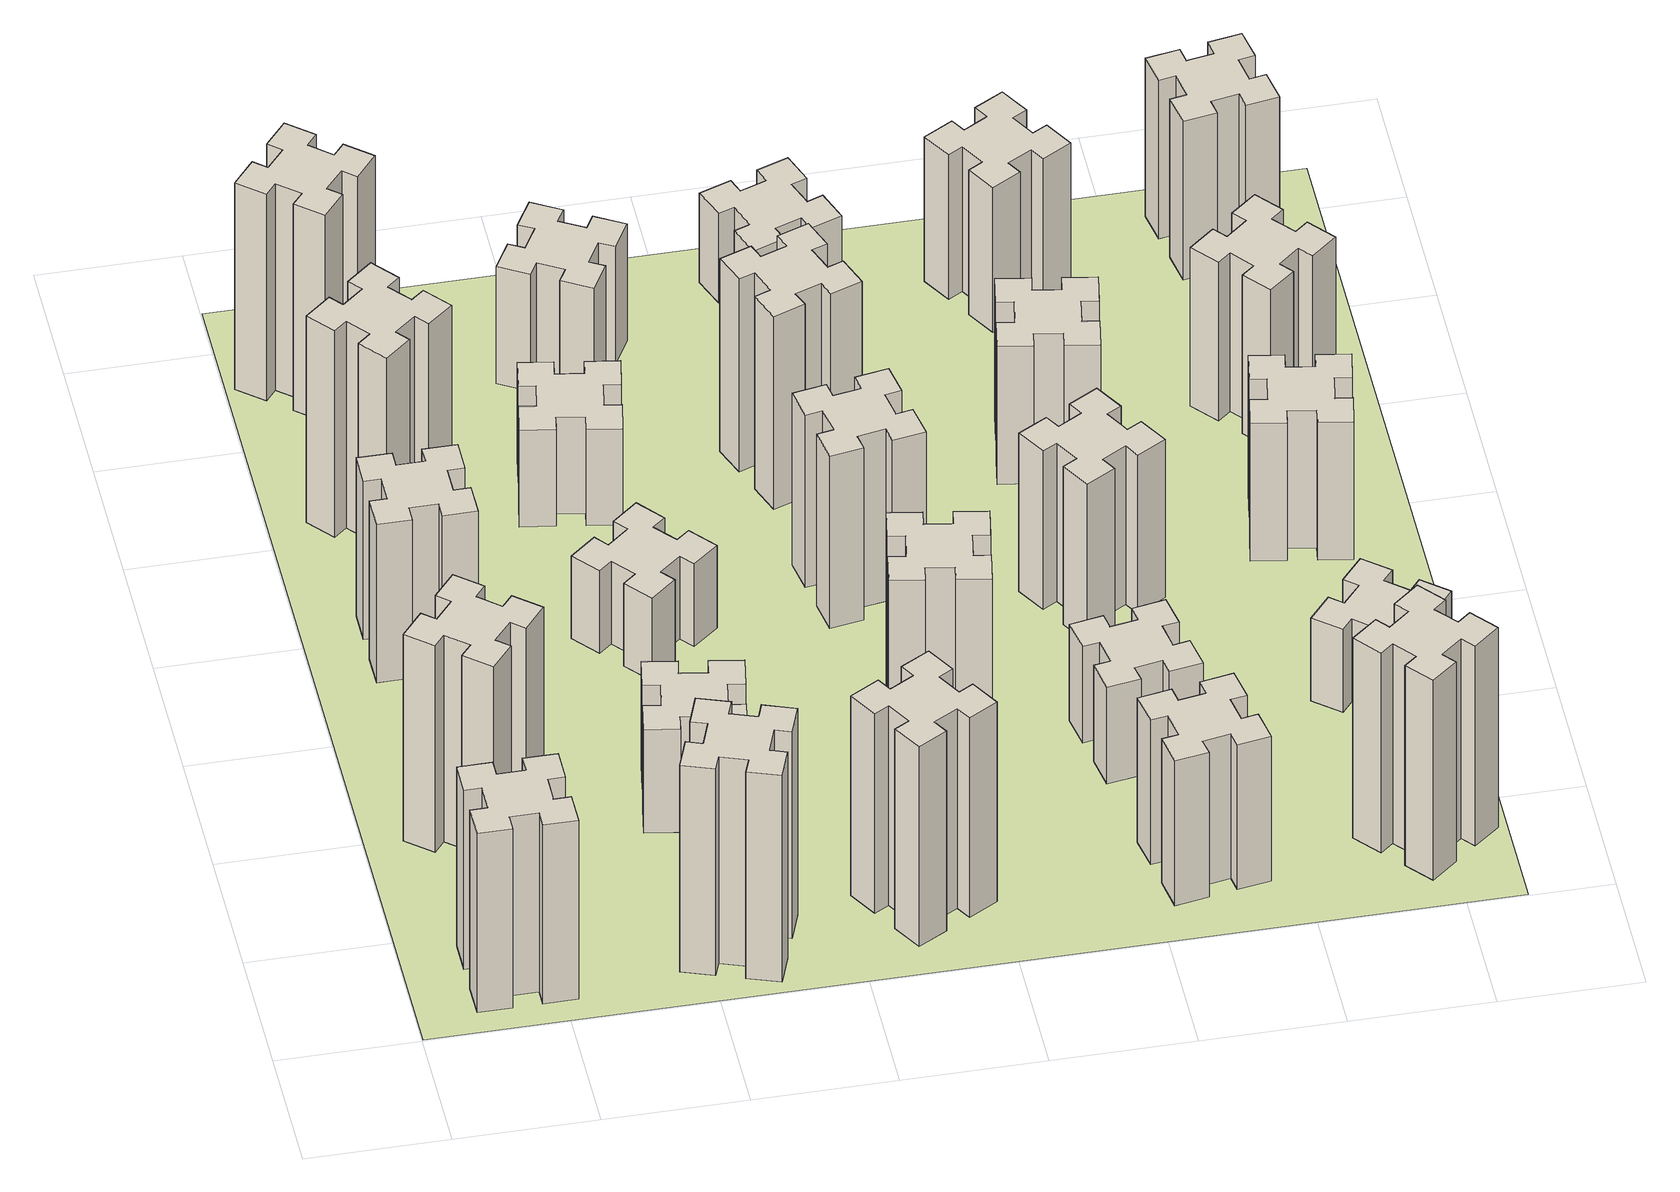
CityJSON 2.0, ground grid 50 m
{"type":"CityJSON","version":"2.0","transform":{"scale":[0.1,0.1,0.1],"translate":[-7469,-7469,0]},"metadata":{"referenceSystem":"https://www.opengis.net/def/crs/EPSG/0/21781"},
"CityObjects":{
"building1":{"type":"Building","attributes":{"class":"1000","function":"1000","usage":"1000","yearOfConstruction":2016,"roofType":"1000","measuredHeight":78,"storeysAboveGround":30,"storeysBelowGround":0},"geometry":[{"type":"Solid","lod":"1","boundaries":[[[[0,1,2,3,4,5,6,7,8,9,10,11,12,13,14,15,16,17,18,19]],[[17,16,20,21]],[[16,15,22,20]],[[15,14,23,22]],[[14,13,24,23]],[[13,12,25,24]],[[12,11,26,25]],[[11,10,27,26]],[[10,9,28,27]],[[9,8,29,28]],[[8,7,30,29]],[[7,6,31,30]],[[6,5,32,31]],[[5,4,33,32]],[[4,3,34,33]],[[3,2,35,34]],[[2,1,36,35]],[[1,0,37,36]],[[0,19,38,37]],[[19,18,39,38]],[[18,17,21,39]],[[24,25,26,27,28,29,30,31,32,33,34,35,36,37,38,39,21,20,22,23]]]]}]},
"building2":{"type":"Building","attributes":{"class":"1000","function":"1000","usage":"1000","yearOfConstruction":2016,"roofType":"1000","measuredHeight":90,"storeysAboveGround":30,"storeysBelowGround":0},"geometry":[{"type":"Solid","lod":"1","boundaries":[[[[40,41,42,43,44,45,46,47,48,49,50,51,52,53,54,55,56,57,58,59]],[[57,56,60,61]],[[56,55,62,60]],[[55,54,63,62]],[[54,53,64,63]],[[53,52,65,64]],[[52,51,66,65]],[[51,50,67,66]],[[50,49,68,67]],[[49,48,69,68]],[[48,47,70,69]],[[47,46,71,70]],[[46,45,72,71]],[[45,44,73,72]],[[44,43,74,73]],[[43,42,75,74]],[[42,41,76,75]],[[41,40,77,76]],[[40,59,78,77]],[[59,58,79,78]],[[58,57,61,79]],[[64,65,66,67,68,69,70,71,72,73,74,75,76,77,78,79,61,60,62,63]]]]}]},
"building3":{"type":"Building","attributes":{"class":"1000","function":"1000","usage":"1000","yearOfConstruction":2016,"roofType":"1000","measuredHeight":69,"storeysAboveGround":30,"storeysBelowGround":0},"geometry":[{"type":"Solid","lod":"1","boundaries":[[[[80,81,82,83,84,85,86,87,88,89,90,91,92,93,94,95,96,97,98,99]],[[97,96,100,101]],[[96,95,102,100]],[[95,94,103,102]],[[94,93,104,103]],[[93,92,105,104]],[[92,91,106,105]],[[91,90,107,106]],[[90,89,108,107]],[[89,88,109,108]],[[88,87,110,109]],[[87,86,111,110]],[[86,85,112,111]],[[85,84,113,112]],[[84,83,114,113]],[[83,82,115,114]],[[82,81,116,115]],[[81,80,117,116]],[[80,99,118,117]],[[99,98,119,118]],[[98,97,101,119]],[[104,105,106,107,108,109,110,111,112,113,114,115,116,117,118,119,101,100,102,103]]]]}]},
"building4":{"type":"Building","attributes":{"class":"1000","function":"1000","usage":"1000","yearOfConstruction":2016,"roofType":"1000","measuredHeight":90,"storeysAboveGround":30,"storeysBelowGround":0},"geometry":[{"type":"Solid","lod":"1","boundaries":[[[[120,121,122,123,124,125,126,127,128,129,130,131,132,133,134,135,136,137,138,139]],[[137,136,140,141]],[[136,135,142,140]],[[135,134,143,142]],[[134,133,144,143]],[[133,132,145,144]],[[132,131,146,145]],[[131,130,147,146]],[[130,129,148,147]],[[129,128,149,148]],[[128,127,150,149]],[[127,126,151,150]],[[126,125,152,151]],[[125,124,153,152]],[[124,123,154,153]],[[123,122,155,154]],[[122,121,156,155]],[[121,120,157,156]],[[120,139,158,157]],[[139,138,159,158]],[[138,137,141,159]],[[144,145,146,147,148,149,150,151,152,153,154,155,156,157,158,159,141,140,142,143]]]]}]},
"building5":{"type":"Building","attributes":{"class":"1000","function":"1000","usage":"1000","yearOfConstruction":2016,"roofType":"1000","measuredHeight":90,"storeysAboveGround":30,"storeysBelowGround":0},"geometry":[{"type":"Solid","lod":"1","boundaries":[[[[160,161,162,163,164,165,166,167,168,169,170,171,172,173,174,175,176,177,178,179]],[[177,176,180,181]],[[176,175,182,180]],[[175,174,183,182]],[[174,173,184,183]],[[173,172,185,184]],[[172,171,186,185]],[[171,170,187,186]],[[170,169,188,187]],[[169,168,189,188]],[[168,167,190,189]],[[167,166,191,190]],[[166,165,192,191]],[[165,164,193,192]],[[164,163,194,193]],[[163,162,195,194]],[[162,161,196,195]],[[161,160,197,196]],[[160,179,198,197]],[[179,178,199,198]],[[178,177,181,199]],[[184,185,186,187,188,189,190,191,192,193,194,195,196,197,198,199,181,180,182,183]]]]}]},
"building6":{"type":"Building","attributes":{"class":"1000","function":"1000","usage":"1000","yearOfConstruction":2016,"roofType":"1000","measuredHeight":90,"storeysAboveGround":30,"storeysBelowGround":0},"geometry":[{"type":"Solid","lod":"1","boundaries":[[[[200,201,202,203,204,205,206,207,208,209,210,211,212,213,214,215,216,217,218,219]],[[217,216,220,221]],[[216,215,222,220]],[[215,214,223,222]],[[214,213,224,223]],[[213,212,225,224]],[[212,211,226,225]],[[211,210,227,226]],[[210,209,228,227]],[[209,208,229,228]],[[208,207,230,229]],[[207,206,231,230]],[[206,205,232,231]],[[205,204,233,232]],[[204,203,234,233]],[[203,202,235,234]],[[202,201,236,235]],[[201,200,237,236]],[[200,219,238,237]],[[219,218,239,238]],[[218,217,221,239]],[[224,225,226,227,228,229,230,231,232,233,234,235,236,237,238,239,221,220,222,223]]]]}]},
"building7":{"type":"Building","attributes":{"class":"1000","function":"1000","usage":"1000","yearOfConstruction":2016,"roofType":"1000","measuredHeight":45,"storeysAboveGround":30,"storeysBelowGround":0},"geometry":[{"type":"Solid","lod":"1","boundaries":[[[[240,241,242,243,244,245,246,247,248,249,250,251,252,253,254,255,256,257,258,259]],[[257,256,260,261]],[[256,255,262,260]],[[255,254,263,262]],[[254,253,264,263]],[[253,252,265,264]],[[252,251,266,265]],[[251,250,267,266]],[[250,249,268,267]],[[249,248,269,268]],[[248,247,270,269]],[[247,246,271,270]],[[246,245,272,271]],[[245,244,273,272]],[[244,243,274,273]],[[243,242,275,274]],[[242,241,276,275]],[[241,240,277,276]],[[240,259,278,277]],[[259,258,279,278]],[[258,257,261,279]],[[264,265,266,267,268,269,270,271,272,273,274,275,276,277,278,279,261,260,262,263]]]]}]},
"building8":{"type":"Building","attributes":{"class":"1000","function":"1000","usage":"1000","yearOfConstruction":2016,"roofType":"1000","measuredHeight":36,"storeysAboveGround":30,"storeysBelowGround":0},"geometry":[{"type":"Solid","lod":"1","boundaries":[[[[280,281,282,283,284,285,286,287,288,289,290,291,292,293,294,295,296,297,298,299]],[[297,296,300,301]],[[296,295,302,300]],[[295,294,303,302]],[[294,293,304,303]],[[293,292,305,304]],[[292,291,306,305]],[[291,290,307,306]],[[290,289,308,307]],[[289,288,309,308]],[[288,287,310,309]],[[287,286,311,310]],[[286,285,312,311]],[[285,284,313,312]],[[284,283,314,313]],[[283,282,315,314]],[[282,281,316,315]],[[281,280,317,316]],[[280,299,318,317]],[[299,298,319,318]],[[298,297,301,319]],[[304,305,306,307,308,309,310,311,312,313,314,315,316,317,318,319,301,300,302,303]]]]}]},
"building9":{"type":"Building","attributes":{"class":"1000","function":"1000","usage":"1000","yearOfConstruction":2016,"roofType":"1000","measuredHeight":42,"storeysAboveGround":30,"storeysBelowGround":0},"geometry":[{"type":"Solid","lod":"1","boundaries":[[[[320,321,322,323,324,325,326,327,328,329,330,331,332,333,334,335,336,337,338,339]],[[337,336,340,341]],[[336,335,342,340]],[[335,334,343,342]],[[334,333,344,343]],[[333,332,345,344]],[[332,331,346,345]],[[331,330,347,346]],[[330,329,348,347]],[[329,328,349,348]],[[328,327,350,349]],[[327,326,351,350]],[[326,325,352,351]],[[325,324,353,352]],[[324,323,354,353]],[[323,322,355,354]],[[322,321,356,355]],[[321,320,357,356]],[[320,339,358,357]],[[339,338,359,358]],[[338,337,341,359]],[[344,345,346,347,348,349,350,351,352,353,354,355,356,357,358,359,341,340,342,343]]]]}]},
"building10":{"type":"Building","attributes":{"class":"1000","function":"1000","usage":"1000","yearOfConstruction":2016,"roofType":"1000","measuredHeight":87,"storeysAboveGround":30,"storeysBelowGround":0},"geometry":[{"type":"Solid","lod":"1","boundaries":[[[[360,361,362,363,364,365,366,367,368,369,370,371,372,373,374,375,376,377,378,379]],[[377,376,380,381]],[[376,375,382,380]],[[375,374,383,382]],[[374,373,384,383]],[[373,372,385,384]],[[372,371,386,385]],[[371,370,387,386]],[[370,369,388,387]],[[369,368,389,388]],[[368,367,390,389]],[[367,366,391,390]],[[366,365,392,391]],[[365,364,393,392]],[[364,363,394,393]],[[363,362,395,394]],[[362,361,396,395]],[[361,360,397,396]],[[360,379,398,397]],[[379,378,399,398]],[[378,377,381,399]],[[384,385,386,387,388,389,390,391,392,393,394,395,396,397,398,399,381,380,382,383]]]]}]},
"building11":{"type":"Building","attributes":{"class":"1000","function":"1000","usage":"1000","yearOfConstruction":2016,"roofType":"1000","measuredHeight":51,"storeysAboveGround":30,"storeysBelowGround":0},"geometry":[{"type":"Solid","lod":"1","boundaries":[[[[400,401,402,403,404,405,406,407,408,409,410,411,412,413,414,415,416,417,418,419]],[[417,416,420,421]],[[416,415,422,420]],[[415,414,423,422]],[[414,413,424,423]],[[413,412,425,424]],[[412,411,426,425]],[[411,410,427,426]],[[410,409,428,427]],[[409,408,429,428]],[[408,407,430,429]],[[407,406,431,430]],[[406,405,432,431]],[[405,404,433,432]],[[404,403,434,433]],[[403,402,435,434]],[[402,401,436,435]],[[401,400,437,436]],[[400,419,438,437]],[[419,418,439,438]],[[418,417,421,439]],[[424,425,426,427,428,429,430,431,432,433,434,435,436,437,438,439,421,420,422,423]]]]}]},
"building12":{"type":"Building","attributes":{"class":"1000","function":"1000","usage":"1000","yearOfConstruction":2016,"roofType":"1000","measuredHeight":87,"storeysAboveGround":30,"storeysBelowGround":0},"geometry":[{"type":"Solid","lod":"1","boundaries":[[[[440,441,442,443,444,445,446,447,448,449,450,451,452,453,454,455,456,457,458,459]],[[457,456,460,461]],[[456,455,462,460]],[[455,454,463,462]],[[454,453,464,463]],[[453,452,465,464]],[[452,451,466,465]],[[451,450,467,466]],[[450,449,468,467]],[[449,448,469,468]],[[448,447,470,469]],[[447,446,471,470]],[[446,445,472,471]],[[445,444,473,472]],[[444,443,474,473]],[[443,442,475,474]],[[442,441,476,475]],[[441,440,477,476]],[[440,459,478,477]],[[459,458,479,478]],[[458,457,461,479]],[[464,465,466,467,468,469,470,471,472,473,474,475,476,477,478,479,461,460,462,463]]]]}]},
"building13":{"type":"Building","attributes":{"class":"1000","function":"1000","usage":"1000","yearOfConstruction":2016,"roofType":"1000","measuredHeight":75,"storeysAboveGround":30,"storeysBelowGround":0},"geometry":[{"type":"Solid","lod":"1","boundaries":[[[[480,481,482,483,484,485,486,487,488,489,490,491,492,493,494,495,496,497,498,499]],[[497,496,500,501]],[[496,495,502,500]],[[495,494,503,502]],[[494,493,504,503]],[[493,492,505,504]],[[492,491,506,505]],[[491,490,507,506]],[[490,489,508,507]],[[489,488,509,508]],[[488,487,510,509]],[[487,486,511,510]],[[486,485,512,511]],[[485,484,513,512]],[[484,483,514,513]],[[483,482,515,514]],[[482,481,516,515]],[[481,480,517,516]],[[480,499,518,517]],[[499,498,519,518]],[[498,497,501,519]],[[504,505,506,507,508,509,510,511,512,513,514,515,516,517,518,519,501,500,502,503]]]]}]},
"building14":{"type":"Building","attributes":{"class":"1000","function":"1000","usage":"1000","yearOfConstruction":2016,"roofType":"1000","measuredHeight":84,"storeysAboveGround":30,"storeysBelowGround":0},"geometry":[{"type":"Solid","lod":"1","boundaries":[[[[520,521,522,523,524,525,526,527,528,529,530,531,532,533,534,535,536,537,538,539]],[[537,536,540,541]],[[536,535,542,540]],[[535,534,543,542]],[[534,533,544,543]],[[533,532,545,544]],[[532,531,546,545]],[[531,530,547,546]],[[530,529,548,547]],[[529,528,549,548]],[[528,527,550,549]],[[527,526,551,550]],[[526,525,552,551]],[[525,524,553,552]],[[524,523,554,553]],[[523,522,555,554]],[[522,521,556,555]],[[521,520,557,556]],[[520,539,558,557]],[[539,538,559,558]],[[538,537,541,559]],[[544,545,546,547,548,549,550,551,552,553,554,555,556,557,558,559,541,540,542,543]]]]}]},
"building15":{"type":"Building","attributes":{"class":"1000","function":"1000","usage":"1000","yearOfConstruction":2016,"roofType":"1000","measuredHeight":63,"storeysAboveGround":30,"storeysBelowGround":0},"geometry":[{"type":"Solid","lod":"1","boundaries":[[[[560,561,562,563,564,565,566,567,568,569,570,571,572,573,574,575,576,577,578,579]],[[577,576,580,581]],[[576,575,582,580]],[[575,574,583,582]],[[574,573,584,583]],[[573,572,585,584]],[[572,571,586,585]],[[571,570,587,586]],[[570,569,588,587]],[[569,568,589,588]],[[568,567,590,589]],[[567,566,591,590]],[[566,565,592,591]],[[565,564,593,592]],[[564,563,594,593]],[[563,562,595,594]],[[562,561,596,595]],[[561,560,597,596]],[[560,579,598,597]],[[579,578,599,598]],[[578,577,581,599]],[[584,585,586,587,588,589,590,591,592,593,594,595,596,597,598,599,581,580,582,583]]]]}]},
"building16":{"type":"Building","attributes":{"class":"1000","function":"1000","usage":"1000","yearOfConstruction":2016,"roofType":"1000","measuredHeight":39,"storeysAboveGround":30,"storeysBelowGround":0},"geometry":[{"type":"Solid","lod":"1","boundaries":[[[[600,601,602,603,604,605,606,607,608,609,610,611,612,613,614,615,616,617,618,619]],[[617,616,620,621]],[[616,615,622,620]],[[615,614,623,622]],[[614,613,624,623]],[[613,612,625,624]],[[612,611,626,625]],[[611,610,627,626]],[[610,609,628,627]],[[609,608,629,628]],[[608,607,630,629]],[[607,606,631,630]],[[606,605,632,631]],[[605,604,633,632]],[[604,603,634,633]],[[603,602,635,634]],[[602,601,636,635]],[[601,600,637,636]],[[600,619,638,637]],[[619,618,639,638]],[[618,617,621,639]],[[624,625,626,627,628,629,630,631,632,633,634,635,636,637,638,639,621,620,622,623]]]]}]},
"building17":{"type":"Building","attributes":{"class":"1000","function":"1000","usage":"1000","yearOfConstruction":2016,"roofType":"1000","measuredHeight":42,"storeysAboveGround":30,"storeysBelowGround":0},"geometry":[{"type":"Solid","lod":"1","boundaries":[[[[640,641,642,643,644,645,646,647,648,649,650,651,652,653,654,655,656,657,658,659]],[[657,656,660,661]],[[656,655,662,660]],[[655,654,663,662]],[[654,653,664,663]],[[653,652,665,664]],[[652,651,666,665]],[[651,650,667,666]],[[650,649,668,667]],[[649,648,669,668]],[[648,647,670,669]],[[647,646,671,670]],[[646,645,672,671]],[[645,644,673,672]],[[644,643,674,673]],[[643,642,675,674]],[[642,641,676,675]],[[641,640,677,676]],[[640,659,678,677]],[[659,658,679,678]],[[658,657,661,679]],[[664,665,666,667,668,669,670,671,672,673,674,675,676,677,678,679,661,660,662,663]]]]}]},
"building18":{"type":"Building","attributes":{"class":"1000","function":"1000","usage":"1000","yearOfConstruction":2016,"roofType":"1000","measuredHeight":69,"storeysAboveGround":30,"storeysBelowGround":0},"geometry":[{"type":"Solid","lod":"1","boundaries":[[[[680,681,682,683,684,685,686,687,688,689,690,691,692,693,694,695,696,697,698,699]],[[697,696,700,701]],[[696,695,702,700]],[[695,694,703,702]],[[694,693,704,703]],[[693,692,705,704]],[[692,691,706,705]],[[691,690,707,706]],[[690,689,708,707]],[[689,688,709,708]],[[688,687,710,709]],[[687,686,711,710]],[[686,685,712,711]],[[685,684,713,712]],[[684,683,714,713]],[[683,682,715,714]],[[682,681,716,715]],[[681,680,717,716]],[[680,699,718,717]],[[699,698,719,718]],[[698,697,701,719]],[[704,705,706,707,708,709,710,711,712,713,714,715,716,717,718,719,701,700,702,703]]]]}]},
"building19":{"type":"Building","attributes":{"class":"1000","function":"1000","usage":"1000","yearOfConstruction":2016,"roofType":"1000","measuredHeight":60,"storeysAboveGround":30,"storeysBelowGround":0},"geometry":[{"type":"Solid","lod":"1","boundaries":[[[[720,721,722,723,724,725,726,727,728,729,730,731,732,733,734,735,736,737,738,739]],[[737,736,740,741]],[[736,735,742,740]],[[735,734,743,742]],[[734,733,744,743]],[[733,732,745,744]],[[732,731,746,745]],[[731,730,747,746]],[[730,729,748,747]],[[729,728,749,748]],[[728,727,750,749]],[[727,726,751,750]],[[726,725,752,751]],[[725,724,753,752]],[[724,723,754,753]],[[723,722,755,754]],[[722,721,756,755]],[[721,720,757,756]],[[720,739,758,757]],[[739,738,759,758]],[[738,737,741,759]],[[744,745,746,747,748,749,750,751,752,753,754,755,756,757,758,759,741,740,742,743]]]]}]},
"building20":{"type":"Building","attributes":{"class":"1000","function":"1000","usage":"1000","yearOfConstruction":2016,"roofType":"1000","measuredHeight":87,"storeysAboveGround":30,"storeysBelowGround":0},"geometry":[{"type":"Solid","lod":"1","boundaries":[[[[760,761,762,763,764,765,766,767,768,769,770,771,772,773,774,775,776,777,778,779]],[[777,776,780,781]],[[776,775,782,780]],[[775,774,783,782]],[[774,773,784,783]],[[773,772,785,784]],[[772,771,786,785]],[[771,770,787,786]],[[770,769,788,787]],[[769,768,789,788]],[[768,767,790,789]],[[767,766,791,790]],[[766,765,792,791]],[[765,764,793,792]],[[764,763,794,793]],[[763,762,795,794]],[[762,761,796,795]],[[761,760,797,796]],[[760,779,798,797]],[[779,778,799,798]],[[778,777,781,799]],[[784,785,786,787,788,789,790,791,792,793,794,795,796,797,798,799,781,780,782,783]]]]}]},
"building21":{"type":"Building","attributes":{"class":"1000","function":"1000","usage":"1000","yearOfConstruction":2016,"roofType":"1000","measuredHeight":63,"storeysAboveGround":30,"storeysBelowGround":0},"geometry":[{"type":"Solid","lod":"1","boundaries":[[[[800,801,802,803,804,805,806,807,808,809,810,811,812,813,814,815,816,817,818,819]],[[817,816,820,821]],[[816,815,822,820]],[[815,814,823,822]],[[814,813,824,823]],[[813,812,825,824]],[[812,811,826,825]],[[811,810,827,826]],[[810,809,828,827]],[[809,808,829,828]],[[808,807,830,829]],[[807,806,831,830]],[[806,805,832,831]],[[805,804,833,832]],[[804,803,834,833]],[[803,802,835,834]],[[802,801,836,835]],[[801,800,837,836]],[[800,819,838,837]],[[819,818,839,838]],[[818,817,821,839]],[[824,825,826,827,828,829,830,831,832,833,834,835,836,837,838,839,821,820,822,823]]]]}]},
"building22":{"type":"Building","attributes":{"class":"1000","function":"1000","usage":"1000","yearOfConstruction":2016,"roofType":"1000","measuredHeight":36,"storeysAboveGround":30,"storeysBelowGround":0},"geometry":[{"type":"Solid","lod":"1","boundaries":[[[[840,841,842,843,844,845,846,847,848,849,850,851,852,853,854,855,856,857,858,859]],[[857,856,860,861]],[[856,855,862,860]],[[855,854,863,862]],[[854,853,864,863]],[[853,852,865,864]],[[852,851,866,865]],[[851,850,867,866]],[[850,849,868,867]],[[849,848,869,868]],[[848,847,870,869]],[[847,846,871,870]],[[846,845,872,871]],[[845,844,873,872]],[[844,843,874,873]],[[843,842,875,874]],[[842,841,876,875]],[[841,840,877,876]],[[840,859,878,877]],[[859,858,879,878]],[[858,857,861,879]],[[864,865,866,867,868,869,870,871,872,873,874,875,876,877,878,879,861,860,862,863]]]]}]},
"building23":{"type":"Building","attributes":{"class":"1000","function":"1000","usage":"1000","yearOfConstruction":2016,"roofType":"1000","measuredHeight":60,"storeysAboveGround":30,"storeysBelowGround":0},"geometry":[{"type":"Solid","lod":"1","boundaries":[[[[880,881,882,883,884,885,886,887,888,889,890,891,892,893,894,895,896,897,898,899]],[[897,896,900,901]],[[896,895,902,900]],[[895,894,903,902]],[[894,893,904,903]],[[893,892,905,904]],[[892,891,906,905]],[[891,890,907,906]],[[890,889,908,907]],[[889,888,909,908]],[[888,887,910,909]],[[887,886,911,910]],[[886,885,912,911]],[[885,884,913,912]],[[884,883,914,913]],[[883,882,915,914]],[[882,881,916,915]],[[881,880,917,916]],[[880,899,918,917]],[[899,898,919,918]],[[898,897,901,919]],[[904,905,906,907,908,909,910,911,912,913,914,915,916,917,918,919,901,900,902,903]]]]}]},
"building24":{"type":"Building","attributes":{"class":"1000","function":"1000","usage":"1000","yearOfConstruction":2016,"roofType":"1000","measuredHeight":69,"storeysAboveGround":30,"storeysBelowGround":0},"geometry":[{"type":"Solid","lod":"1","boundaries":[[[[920,921,922,923,924,925,926,927,928,929,930,931,932,933,934,935,936,937,938,939]],[[937,936,940,941]],[[936,935,942,940]],[[935,934,943,942]],[[934,933,944,943]],[[933,932,945,944]],[[932,931,946,945]],[[931,930,947,946]],[[930,929,948,947]],[[929,928,949,948]],[[928,927,950,949]],[[927,926,951,950]],[[926,925,952,951]],[[925,924,953,952]],[[924,923,954,953]],[[923,922,955,954]],[[922,921,956,955]],[[921,920,957,956]],[[920,939,958,957]],[[939,938,959,958]],[[938,937,941,959]],[[944,945,946,947,948,949,950,951,952,953,954,955,956,957,958,959,941,940,942,943]]]]}]},
"building25":{"type":"Building","attributes":{"class":"1000","function":"1000","usage":"1000","yearOfConstruction":2016,"roofType":"1000","measuredHeight":69,"storeysAboveGround":30,"storeysBelowGround":0},"geometry":[{"type":"Solid","lod":"1","boundaries":[[[[960,961,962,963,964,965,966,967,968,969,970,971,972,973,974,975,976,977,978,979]],[[977,976,980,981]],[[976,975,982,980]],[[975,974,983,982]],[[974,973,984,983]],[[973,972,985,984]],[[972,971,986,985]],[[971,970,987,986]],[[970,969,988,987]],[[969,968,989,988]],[[968,967,990,989]],[[967,966,991,990]],[[966,965,992,991]],[[965,964,993,992]],[[964,963,994,993]],[[963,962,995,994]],[[962,961,996,995]],[[961,960,997,996]],[[960,979,998,997]],[[979,978,999,998]],[[978,977,981,999]],[[984,985,986,987,988,989,990,991,992,993,994,995,996,997,998,999,981,980,982,983]]]]}]},
"landuse1":{"type":"LandUse","attributes":{"name":"plot1","function":"1010"},"geometry":[{"type":"MultiSurface","lod":"1","boundaries":[[[1000,1001,1002,1003]]]}]}
},
"vertices":[
[265,325,0],[265,225,0],[205,225,0],[205,105,0],[325,105,0],[325,165,0],[425,165,0],[425,105,0],[545,105,0],[545,225,0],[485,225,0],[485,325,0],[545,325,0],[545,445,0],[425,445,0],[425,385,0],[325,385,0],[325,445,0],[205,445,0],[205,325,0],[325,385,780],[325,445,780],[425,385,780],[425,445,780],[545,445,780],[545,325,780],[485,325,780],[485,225,780],[545,225,780],[545,105,780],[425,105,780],[425,165,780],[325,165,780],[325,105,780],[205,105,780],[205,225,780],[265,225,780],[265,325,780],[205,325,780],[205,445,780],
[484,1067,0],[408,1132,0],[446,1178,0],[354,1255,0],[277,1163,0],[323,1124,0],[259,1048,0],[213,1086,0],[136,994,0],[228,917,0],[266,963,0],[343,899,0],[304,853,0],[396,776,0],[473,868,0],[427,906,0],[492,983,0],[538,944,0],[615,1036,0],[523,1113,0],[492,983,900],[538,944,900],[427,906,900],[473,868,900],[396,776,900],[304,853,900],[343,899,900],[266,963,900],[228,917,900],[136,994,900],[213,1086,900],[259,1048,900],[323,1124,900],[277,1163,900],[354,1255,900],[446,1178,900],[408,1132,900],[484,1067,900],[523,1113,900],[615,1036,900],
[425,2065,0],[325,2065,0],[325,2125,0],[205,2125,0],[205,2005,0],[265,2005,0],[265,1905,0],[205,1905,0],[205,1785,0],[325,1785,0],[325,1845,0],[425,1845,0],[425,1785,0],[545,1785,0],[545,1905,0],[485,1905,0],[485,2005,0],[545,2005,0],[545,2125,0],[425,2125,0],[485,2005,690],[545,2005,690],[485,1905,690],[545,1905,690],[545,1785,690],[425,1785,690],[425,1845,690],[325,1845,690],[325,1785,690],[205,1785,690],[205,1905,690],[265,1905,690],[265,2005,690],[205,2005,690],[205,2125,690],[325,2125,690],[325,2065,690],[425,2065,690],[425,2125,690],[545,2125,690],
[492,2628,0],[427,2704,0],[473,2743,0],[396,2835,0],[304,2758,0],[343,2712,0],[266,2647,0],[228,2693,0],[136,2616,0],[213,2524,0],[259,2563,0],[323,2486,0],[277,2448,0],[354,2356,0],[446,2433,0],[408,2479,0],[484,2543,0],[523,2497,0],[615,2574,0],[538,2666,0],[484,2543,900],[523,2497,900],[408,2479,900],[446,2433,900],[354,2356,900],[277,2448,900],[323,2486,900],[259,2563,900],[213,2524,900],[136,2616,900],[228,2693,900],[266,2647,900],[343,2712,900],[304,2758,900],[396,2835,900],[473,2743,900],[427,2704,900],[492,2628,900],[538,2666,900],[615,2574,900],
[1029,360,0],[995,266,0],[939,287,0],[897,174,0],[1010,133,0],[1031,189,0],[1125,155,0],[1104,99,0],[1217,57,0],[1258,170,0],[1202,191,0],[1236,285,0],[1292,264,0],[1333,377,0],[1220,418,0],[1200,362,0],[1106,396,0],[1127,452,0],[1014,493,0],[973,380,0],[1106,396,900],[1127,452,900],[1200,362,900],[1220,418,900],[1333,377,900],[1292,264,900],[1236,285,900],[1202,191,900],[1258,170,900],[1217,57,900],[1104,99,900],[1125,155,900],[1031,189,900],[1010,133,900],[897,174,900],[939,287,900],[995,266,900],[1029,360,900],[973,380,900],[1014,493,900],
[384,3387,0],[308,3452,0],[346,3498,0],[254,3575,0],[177,3483,0],[223,3444,0],[159,3368,0],[113,3406,0],[36,3314,0],[128,3237,0],[166,3283,0],[243,3219,0],[204,3173,0],[296,3096,0],[373,3188,0],[327,3226,0],[392,3303,0],[438,3264,0],[515,3356,0],[423,3433,0],[392,3303,900],[438,3264,900],[327,3226,900],[373,3188,900],[296,3096,900],[204,3173,900],[243,3219,900],[166,3283,900],[128,3237,900],[36,3314,900],[113,3406,900],[159,3368,900],[223,3444,900],[177,3483,900],[254,3575,900],[346,3498,900],[308,3452,900],[384,3387,900],[423,3433,900],[515,3356,900],
[1047,916,0],[1145,898,0],[1135,839,0],[1253,818,0],[1274,937,0],[1215,947,0],[1232,1045,0],[1291,1035,0],[1312,1153,0],[1194,1174,0],[1184,1115,0],[1085,1132,0],[1096,1191,0],[977,1212,0],[957,1094,0],[1016,1084,0],[998,985,0],[939,996,0],[918,877,0],[1037,857,0],[998,985,450],[939,996,450],[1016,1084,450],[957,1094,450],[977,1212,450],[1096,1191,450],[1085,1132,450],[1184,1115,450],[1194,1174,450],[1312,1153,450],[1291,1035,450],[1232,1045,450],[1215,947,450],[1274,937,450],[1253,818,450],[1135,839,450],[1145,898,450],[1047,916,450],[1037,857,450],[918,877,450],
[1083,1972,0],[1006,1907,0],[968,1953,0],[876,1876,0],[953,1784,0],[999,1823,0],[1063,1746,0],[1017,1708,0],[1094,1616,0],[1186,1693,0],[1148,1739,0],[1224,1803,0],[1263,1757,0],[1355,1834,0],[1278,1926,0],[1232,1888,0],[1167,1964,0],[1213,2003,0],[1136,2095,0],[1044,2018,0],[1167,1964,360],[1213,2003,360],[1232,1888,360],[1278,1926,360],[1355,1834,360],[1263,1757,360],[1224,1803,360],[1148,1739,360],[1186,1693,360],[1094,1616,360],[1017,1708,360],[1063,1746,360],[999,1823,360],[953,1784,360],[876,1876,360],[968,1953,360],[1006,1907,360],[1083,1972,360],[1044,2018,360],[1136,2095,360],
[1115,2527,0],[1132,2625,0],[1191,2615,0],[1212,2733,0],[1094,2754,0],[1084,2695,0],[985,2712,0],[996,2771,0],[877,2792,0],[857,2674,0],[916,2664,0],[898,2565,0],[839,2576,0],[818,2457,0],[937,2437,0],[947,2496,0],[1045,2478,0],[1035,2419,0],[1153,2398,0],[1174,2517,0],[1045,2478,420],[1035,2419,420],[947,2496,420],[937,2437,420],[818,2457,420],[839,2576,420],[898,2565,420],[916,2664,420],[857,2674,420],[877,2792,420],[996,2771,420],[985,2712,420],[1084,2695,420],[1094,2754,420],[1212,2733,420],[1191,2615,420],[1132,2625,420],[1115,2527,420],[1174,2517,420],[1153,2398,420],
[1744,496,0],[1657,446,0],[1627,498,0],[1523,438,0],[1583,334,0],[1635,364,0],[1685,277,0],[1633,247,0],[1693,143,0],[1797,203,0],[1767,255,0],[1854,305,0],[1884,253,0],[1988,313,0],[1928,417,0],[1876,387,0],[1826,474,0],[1878,504,0],[1818,608,0],[1714,548,0],[1826,474,870],[1878,504,870],[1876,387,870],[1928,417,870],[1988,313,870],[1884,253,870],[1854,305,870],[1767,255,870],[1797,203,870],[1693,143,870],[1633,247,870],[1685,277,870],[1635,364,870],[1583,334,870],[1523,438,870],[1627,498,870],[1657,446,870],[1744,496,870],[1714,548,870],[1818,608,870],
[1214,3306,0],[1127,3356,0],[1157,3408,0],[1053,3468,0],[993,3364,0],[1045,3334,0],[995,3247,0],[943,3277,0],[883,3173,0],[987,3113,0],[1017,3165,0],[1104,3115,0],[1074,3063,0],[1178,3003,0],[1238,3107,0],[1186,3137,0],[1236,3224,0],[1288,3194,0],[1348,3298,0],[1244,3358,0],[1236,3224,510],[1288,3194,510],[1186,3137,510],[1238,3107,510],[1178,3003,510],[1074,3063,510],[1104,3115,510],[1017,3165,510],[987,3113,510],[883,3173,510],[943,3277,510],[995,3247,510],[1045,3334,510],[993,3364,510],[1053,3468,510],[1157,3408,510],[1127,3356,510],[1214,3306,510],[1244,3358,510],[1348,3298,510],
[2055,1047,0],[2072,1145,0],[2131,1135,0],[2152,1253,0],[2034,1274,0],[2024,1215,0],[1925,1232,0],[1936,1291,0],[1817,1312,0],[1797,1194,0],[1856,1184,0],[1838,1085,0],[1779,1096,0],[1758,977,0],[1877,957,0],[1887,1016,0],[1985,998,0],[1975,939,0],[2093,918,0],[2114,1037,0],[1985,998,870],[1975,939,870],[1887,1016,870],[1877,957,870],[1758,977,870],[1779,1096,870],[1838,1085,870],[1856,1184,870],[1797,1194,870],[1817,1312,870],[1936,1291,870],[1925,1232,870],[2024,1215,870],[2034,1274,870],[2152,1253,870],[2131,1135,870],[2072,1145,870],[2055,1047,870],[2114,1037,870],[2093,918,870],
[1972,1925,0],[1955,2024,0],[2014,2034,0],[1993,2152,0],[1875,2131,0],[1885,2072,0],[1787,2055,0],[1777,2114,0],[1658,2093,0],[1679,1975,0],[1738,1985,0],[1756,1887,0],[1697,1877,0],[1717,1758,0],[1836,1779,0],[1825,1838,0],[1924,1856,0],[1934,1797,0],[2052,1817,0],[2031,1936,0],[1924,1856,750],[1934,1797,750],[1825,1838,750],[1836,1779,750],[1717,1758,750],[1697,1877,750],[1756,1887,750],[1738,1985,750],[1679,1975,750],[1658,2093,750],[1777,2114,750],[1787,2055,750],[1885,2072,750],[1875,2131,750],[1993,2152,750],[2014,2034,750],[1955,2024,750],[1972,1925,750],[2031,1936,750],[2052,1817,750],
[1876,2586,0],[1842,2680,0],[1898,2700,0],[1857,2813,0],[1744,2772,0],[1765,2716,0],[1671,2682,0],[1650,2738,0],[1537,2697,0],[1579,2584,0],[1635,2605,0],[1669,2511,0],[1613,2490,0],[1654,2377,0],[1767,2419,0],[1746,2475,0],[1840,2509,0],[1860,2453,0],[1973,2494,0],[1932,2607,0],[1840,2509,840],[1860,2453,840],[1746,2475,840],[1767,2419,840],[1654,2377,840],[1613,2490,840],[1669,2511,840],[1635,2605,840],[1579,2584,840],[1537,2697,840],[1650,2738,840],[1671,2682,840],[1765,2716,840],[1744,2772,840],[1857,2813,840],[1898,2700,840],[1842,2680,840],[1876,2586,840],[1932,2607,840],[1973,2494,840],
[2665,258,0],[2764,276,0],[2774,217,0],[2892,237,0],[2871,356,0],[2812,345,0],[2795,444,0],[2854,454,0],[2833,572,0],[2715,551,0],[2725,492,0],[2627,475,0],[2617,534,0],[2498,513,0],[2519,395,0],[2578,405,0],[2596,307,0],[2537,297,0],[2557,178,0],[2676,199,0],[2596,307,630],[2537,297,630],[2578,405,630],[2519,395,630],[2498,513,630],[2617,534,630],[2627,475,630],[2725,492,630],[2715,551,630],[2833,572,630],[2854,454,630],[2795,444,630],[2812,345,630],[2871,356,630],[2892,237,630],[2774,217,630],[2764,276,630],[2665,258,630],[2676,199,630],[2557,178,630],
[1865,3556,0],[1771,3522,0],[1750,3578,0],[1637,3537,0],[1679,3424,0],[1735,3445,0],[1769,3351,0],[1713,3330,0],[1754,3217,0],[1867,3259,0],[1846,3315,0],[1940,3349,0],[1960,3293,0],[2073,3334,0],[2032,3447,0],[1976,3426,0],[1942,3520,0],[1998,3540,0],[1957,3653,0],[1844,3612,0],[1942,3520,390],[1998,3540,390],[1976,3426,390],[2032,3447,390],[2073,3334,390],[1960,3293,390],[1940,3349,390],[1846,3315,390],[1867,3259,390],[1754,3217,390],[1713,3330,390],[1769,3351,390],[1735,3445,390],[1679,3424,390],[1637,3537,390],[1750,3578,390],[1771,3522,390],[1865,3556,390],[1844,3612,390],[1957,3653,390],
[2625,1132,0],[2527,1115,0],[2517,1174,0],[2398,1153,0],[2419,1035,0],[2478,1045,0],[2496,947,0],[2437,937,0],[2457,818,0],[2576,839,0],[2565,898,0],[2664,916,0],[2674,857,0],[2792,877,0],[2771,996,0],[2712,985,0],[2695,1084,0],[2754,1094,0],[2733,1212,0],[2615,1191,0],[2695,1084,420],[2754,1094,420],[2712,985,420],[2771,996,420],[2792,877,420],[2674,857,420],[2664,916,420],[2565,898,420],[2576,839,420],[2457,818,420],[2437,937,420],[2496,947,420],[2478,1045,420],[2419,1035,420],[2398,1153,420],[2517,1174,420],[2527,1115,420],[2625,1132,420],[2615,1191,420],[2733,1212,420],
[2475,1744,0],[2525,1657,0],[2473,1627,0],[2533,1523,0],[2637,1583,0],[2607,1635,0],[2694,1685,0],[2724,1633,0],[2828,1693,0],[2768,1797,0],[2716,1767,0],[2666,1854,0],[2718,1884,0],[2658,1988,0],[2554,1928,0],[2584,1876,0],[2497,1826,0],[2467,1878,0],[2363,1818,0],[2423,1714,0],[2497,1826,690],[2467,1878,690],[2584,1876,690],[2554,1928,690],[2658,1988,690],[2718,1884,690],[2666,1854,690],[2716,1767,690],[2768,1797,690],[2828,1693,690],[2724,1633,690],[2694,1685,690],[2607,1635,690],[2637,1583,690],[2533,1523,690],[2473,1627,690],[2525,1657,690],[2475,1744,690],[2423,1714,690],[2363,1818,690],
[2496,2564,0],[2478,2465,0],[2419,2476,0],[2398,2357,0],[2517,2337,0],[2527,2396,0],[2625,2378,0],[2615,2319,0],[2733,2298,0],[2754,2417,0],[2695,2427,0],[2712,2525,0],[2771,2515,0],[2792,2633,0],[2674,2654,0],[2664,2595,0],[2565,2612,0],[2576,2671,0],[2457,2692,0],[2437,2574,0],[2565,2612,600],[2576,2671,600],[2664,2595,600],[2674,2654,600],[2792,2633,600],[2771,2515,600],[2712,2525,600],[2695,2427,600],[2754,2417,600],[2733,2298,600],[2615,2319,600],[2625,2378,600],[2527,2396,600],[2517,2337,600],[2398,2357,600],[2419,2476,600],[2478,2465,600],[2496,2564,600],[2437,2574,600],[2457,2692,600],
[3468,259,0],[3544,323,0],[3583,277,0],[3675,354,0],[3598,446,0],[3552,408,0],[3487,484,0],[3533,523,0],[3456,615,0],[3364,538,0],[3403,492,0],[3326,427,0],[3288,473,0],[3196,396,0],[3273,304,0],[3319,343,0],[3383,266,0],[3337,228,0],[3414,136,0],[3506,213,0],[3383,266,870],[3337,228,870],[3319,343,870],[3273,304,870],[3196,396,870],[3288,473,870],[3326,427,870],[3403,492,870],[3364,538,870],[3456,615,870],[3533,523,870],[3487,484,870],[3552,408,870],[3598,446,870],[3675,354,870],[3583,277,870],[3544,323,870],[3468,259,870],[3506,213,870],[3414,136,870],
[2716,3347,0],[2666,3434,0],[2718,3464,0],[2658,3568,0],[2554,3508,0],[2584,3456,0],[2497,3406,0],[2467,3458,0],[2363,3398,0],[2423,3294,0],[2475,3324,0],[2525,3237,0],[2473,3207,0],[2533,3103,0],[2637,3163,0],[2607,3215,0],[2694,3265,0],[2724,3213,0],[2828,3273,0],[2768,3377,0],[2694,3265,630],[2724,3213,630],[2607,3215,630],[2637,3163,630],[2533,3103,630],[2473,3207,630],[2525,3237,630],[2475,3324,630],[2423,3294,630],[2363,3398,630],[2467,3458,630],[2497,3406,630],[2584,3456,630],[2554,3508,630],[2658,3568,630],[2718,3464,630],[2666,3434,630],[2716,3347,630],[2768,3377,630],[2828,3273,630],
[3487,1006,0],[3552,1083,0],[3598,1044,0],[3675,1136,0],[3583,1213,0],[3544,1167,0],[3468,1232,0],[3506,1278,0],[3414,1355,0],[3337,1263,0],[3383,1224,0],[3319,1148,0],[3273,1186,0],[3196,1094,0],[3288,1017,0],[3326,1063,0],[3403,999,0],[3364,953,0],[3456,876,0],[3533,968,0],[3403,999,360],[3364,953,360],[3326,1063,360],[3288,1017,360],[3196,1094,360],[3273,1186,360],[3319,1148,360],[3383,1224,360],[3337,1263,360],[3414,1355,360],[3506,1278,360],[3468,1232,360],[3544,1167,360],[3583,1213,360],[3675,1136,360],[3598,1044,360],[3552,1083,360],[3487,1006,360],[3533,968,360],[3456,876,360],
[3267,1856,0],[3365,1838,0],[3355,1779,0],[3473,1758,0],[3494,1877,0],[3435,1887,0],[3452,1985,0],[3511,1975,0],[3532,2093,0],[3414,2114,0],[3404,2055,0],[3305,2072,0],[3316,2131,0],[3197,2152,0],[3177,2034,0],[3236,2024,0],[3218,1925,0],[3159,1936,0],[3138,1817,0],[3257,1797,0],[3218,1925,600],[3159,1936,600],[3236,2024,600],[3177,2034,600],[3197,2152,600],[3316,2131,600],[3305,2072,600],[3404,2055,600],[3414,2114,600],[3532,2093,600],[3511,1975,600],[3452,1985,600],[3435,1887,600],[3494,1877,600],[3473,1758,600],[3355,1779,600],[3365,1838,600],[3267,1856,600],[3257,1797,600],[3138,1817,600],
[3452,2628,0],[3387,2704,0],[3433,2743,0],[3356,2835,0],[3264,2758,0],[3303,2712,0],[3226,2647,0],[3188,2693,0],[3096,2616,0],[3173,2524,0],[3219,2563,0],[3283,2486,0],[3237,2448,0],[3314,2356,0],[3406,2433,0],[3368,2479,0],[3444,2543,0],[3483,2497,0],[3575,2574,0],[3498,2666,0],[3444,2543,690],[3483,2497,690],[3368,2479,690],[3406,2433,690],[3314,2356,690],[3237,2448,690],[3283,2486,690],[3219,2563,690],[3173,2524,690],[3096,2616,690],[3188,2693,690],[3226,2647,690],[3303,2712,690],[3264,2758,690],[3356,2835,690],[3433,2743,690],[3387,2704,690],[3452,2628,690],[3498,2666,690],[3575,2574,690],
[3218,3465,0],[3236,3367,0],[3177,3357,0],[3197,3238,0],[3316,3259,0],[3305,3318,0],[3404,3336,0],[3414,3277,0],[3532,3297,0],[3511,3416,0],[3452,3405,0],[3435,3504,0],[3494,3514,0],[3473,3632,0],[3355,3611,0],[3365,3552,0],[3267,3535,0],[3257,3594,0],[3138,3573,0],[3159,3455,0],[3267,3535,690],[3257,3594,690],[3365,3552,690],[3355,3611,690],[3473,3632,690],[3494,3514,690],[3435,3504,690],[3452,3405,690],[3511,3416,690],[3532,3297,690],[3414,3277,690],[3404,3336,690],[3305,3318,690],[3316,3259,690],[3197,3238,690],[3177,3357,690],[3236,3367,690],[3218,3465,690],[3159,3455,690],[3138,3573,690],
[5,3705,0],[3705,3705,0],[3705,5,0],[5,5,0]
]}
